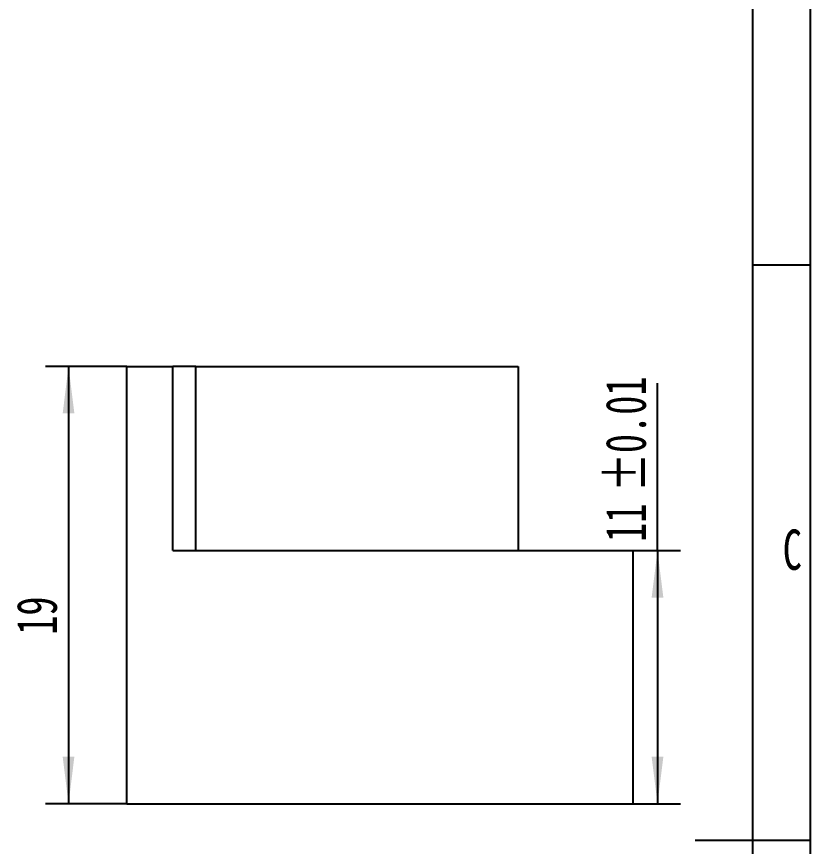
# Model space of a CAD drawing. Header units: millimetres. Extents: x 0 to 210, y 0 to 297.
# Drawn here: x 141 to 210, y 148 to 220.1 of the extents above; entities that cross this region are included whole.
import ezdxf

# ---------------------------------------------------------------- set-up
doc = ezdxf.new("R2010")
doc.units = ezdxf.units.MM
doc.layers.add('图框', color=7, linetype='Continuous')
doc.layers.add('根据设置的颜色创建', color=7, linetype='Continuous', lineweight=25)
doc.styles.add('SLDTEXTSTYLE5', font='TXT', dxfattribs={"width": 0.7})
doc.dimstyles.new('SLDDIMSTYLE1', dxfattribs={"dimtxt": 3.5, "dimasz": 4.08, "dimexe": 0, "dimexo": 0.0625, "dimgap": 0.875, "dimtad": 2, "dimlfac": 0.5, "dimrnd": 1e-09, "dimzin": 12, "dimdsep": 46, "dimtxsty": 'SLDTEXTSTYLE5', "dimsah": 1, "dimcen": 0.09, "dimadec": 0, "dimazin": 3, "dimtol": 1, "dimtp": 0.01, "dimtm": 0.01, "dimtfac": 1, "dimtofl": 0, "dimtmove": 0, "dimatfit": 3, "dimfxl": 0, "dimfrac": 2, "dimtolj": 1, "dimarcsym": 0})
doc.dimstyles.new('SLDDIMSTYLE2', dxfattribs={"dimtxt": 3.5, "dimasz": 4.08, "dimexe": 0, "dimexo": 0.0625, "dimgap": 0.875, "dimtad": 2, "dimlfac": 0.5, "dimrnd": 1e-09, "dimzin": 12, "dimdsep": 46, "dimtxsty": 'SLDTEXTSTYLE5', "dimsah": 1, "dimcen": 0.09, "dimadec": 0, "dimazin": 3, "dimtfac": 1, "dimtofl": 0, "dimtmove": 0, "dimatfit": 3, "dimfxl": 0, "dimfrac": 2, "dimtolj": 1, "dimtzin": 12, "dimarcsym": 0})

# ---------------------------------------------------------------- blocks, each defined once
blk = doc.blocks.new('_D')
at = {"layer": '根据设置的颜色创建'}
for p, q in [((196.716, 173.706), (196.716, 188.26)), ((194.598, 173.706), (198.716, 173.706)), ((196.716, 173.706), (196.716, 151.706)), ((194.598, 151.706), (198.716, 151.706))]:
    blk.add_line(p, q, dxfattribs=at)
for points in [[(196.716, 173.706), (196.208, 169.626), (197.224, 169.626)], [(196.716, 151.706), (197.224, 155.786), (196.208, 155.786)]]:
    blk.add_solid(points, dxfattribs=at)
at = {"layer": '根据设置的颜色创建', "char_height": 3.5, "attachment_point": 1, "rotation": 90, "style": 'SLDTEXTSTYLE5'}
for s, insert in [('±0.01', (192.205, 178.839)), ('11', (192.205, 174.455))]:
    blk.add_mtext(s, dxfattribs=dict(at, insert=insert))
blk = doc.blocks.new('_D_1')
at = {"layer": '根据设置的颜色创建'}
for p, q in [((150.598, 189.706), (143.544, 189.706)), ((145.544, 189.706), (145.544, 151.706)), ((150.598, 151.706), (143.544, 151.706))]:
    blk.add_line(p, q, dxfattribs=at)
for points in [[(145.544, 189.706), (145.036, 185.626), (146.052, 185.626)], [(145.544, 151.706), (146.052, 155.786), (145.036, 155.786)]]:
    blk.add_solid(points, dxfattribs=at)
at = {"layer": '根据设置的颜色创建', "insert": (141.032, 166.386), "char_height": 3.5, "attachment_point": 1, "rotation": 90, "style": 'SLDTEXTSTYLE5'}
blk.add_mtext('19', dxfattribs=at)

msp = doc.modelspace()

# ---------------------------------------------------------------- linework, layer by layer
at = {"color": 7, "linetype": 'Continuous', "lineweight": 25}
for p, q in [((150.5977849, 151.7058732), (150.5977849, 189.7058732)), ((150.5977849, 189.7058732), (154.5977849, 189.7058732)), ((154.5977849, 173.7058732), (154.5977849, 189.7058732)), ((156.5977849, 189.7058732), (154.5977849, 189.7058732)), ((156.5977849, 173.7058732), (156.5977849, 189.7058732)), ((156.5977849, 189.7058732), (184.5977849, 189.7058732)), ((184.5977849, 189.7058732), (184.5977849, 173.7058732)), ((154.5977849, 173.7058732), (194.5977849, 173.7058732)), ((194.5977849, 151.7058732), (194.5977849, 173.7058732)), ((150.5977849, 151.7058732), (194.5977849, 151.7058732))]:
    msp.add_line(p, q, dxfattribs=at)
at = {"layer": '图框'}
for p, q in [((210, 0), (210, 297)), ((210, 198.5), (205, 198.5))]:
    msp.add_line(p, q, dxfattribs=at)
at = {"layer": '图框', "lineweight": 25}
for p, q in [((205, 4.9729393), (205, 292)), ((210, 148.5), (200, 148.5))]:
    msp.add_line(p, q, dxfattribs=at)

# ---------------------------------------------------------------- texts
at = {"layer": '图框', "insert": (208.4272569, 175.5357757), "char_height": 3.5, "attachment_point": 2, "style": 'SLDTEXTSTYLE5'}
msp.add_mtext('C', dxfattribs=at)

# ---------------------------------------------------------------- dimensions: what is measured, and where the dimension line sits
at = {"layer": '根据设置的颜色创建'}
for base, p1, p2, dimstyle, picture, middle in [((196.7163657, 151.7058732), (194.5977849, 173.7058732), (194.5977849, 151.7058732), 'SLDDIMSTYLE1', '_D', (196.7163657, 181.3573495)), ((145.5439564, 151.7058732), (150.5977849, 189.7058732), (150.5977849, 151.7058732), 'SLDDIMSTYLE2', '_D_1', (145.5439564, 167.920106))]:
    dim = msp.add_linear_dim(base=base, p1=p1, p2=p2, angle=90, dimstyle=dimstyle, dxfattribs=at)
    dim.commit()
    dim.dimension.update_dxf_attribs({"geometry": picture, "text_midpoint": middle, "dimtype": 160})

doc.saveas('drawing.dxf')
